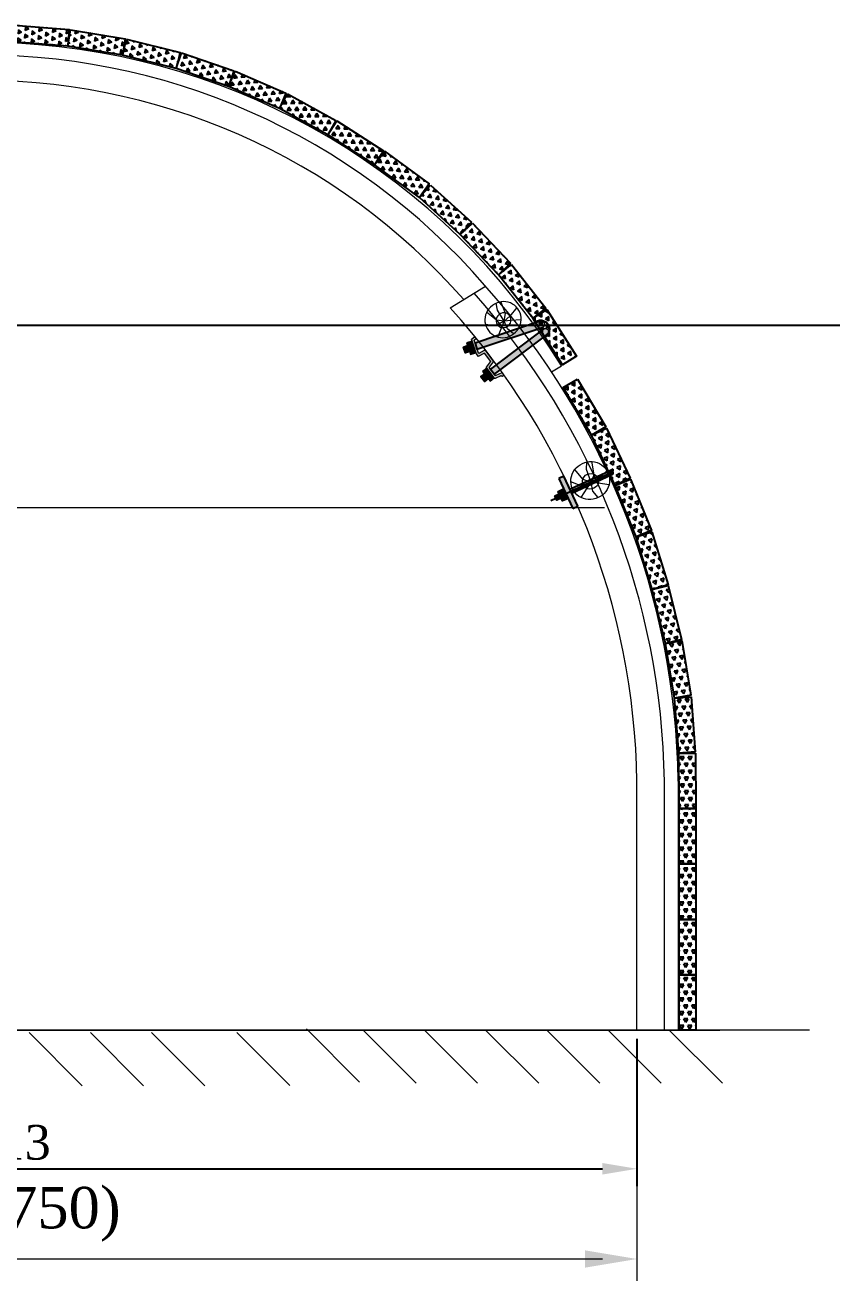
# Model space of a CAD drawing. Header units: millimetres. Extents: x -46762 to 161452, y -66984 to 31524.
# Drawn here: x 117599 to 120543, y 9014 to 13549 of the extents above; entities that cross this region are included whole.
import ezdxf

# ---------------------------------------------------------------- set-up
doc = ezdxf.new("R2010")
doc.units = ezdxf.units.MM
doc.header["$LTSCALE"] = 0.5
doc.layers.add('АП155', color=130, linetype='Continuous')
doc.styles.get("Standard").update_dxf_attribs({"font": 'TIMES.TTF'})
doc.dimstyles.new('ISO-25', dxfattribs={"dimscale": 50, "dimtxt": 2.5, "dimasz": 2.5, "dimexe": 1.25, "dimexo": 0.625, "dimtad": 1, "dimdec": 0, "dimtxsty": 'Standard', "dimcen": 2.5, "dimadec": 0, "dimazin": 0, "dimtfac": 1, "dimtdec": 0, "dimtmove": 0, "dimatfit": 3, "dimfxl": 1, "dimarcsym": 0})

# ---------------------------------------------------------------- blocks, each defined once
blk = doc.blocks.new('пзска2')
h = blk.add_hatch(color=9)
edge = h.paths.add_edge_path()
edge.add_line((79387.98750919643, 12480.88038879467), (79626.61282625502, 12400.73938868508))
edge.add_line((79626.61282625502, 12400.73938868508), (79619.42709265536, 12379.46739037297))
edge.add_line((79619.42709265536, 12379.46739037297), (79380.50641894205, 12459.07713288825))
edge.add_arc((79388.0866276481, 12468.66130303135), 12.219487769909, 90.46476017502539, 231.6592020791473, ccw=False)
edge = h.paths.add_edge_path()
edge.add_line((79376.41128150029, 12453.27671080609), (79570.36676375166, 12307.02080642545))
edge.add_line((79570.36676375166, 12307.02080642545), (79556.43053562287, 12288.54982692463))
edge.add_line((79556.43053562287, 12288.54982692463), (79362.53888556157, 12434.86732976127))
edge.add_arc((79372.4885213633, 12441.80124308344), 12.12742373903379, 71.12758126217437, 214.8726875495767, ccw=False)
h = blk.add_hatch(color=9)
edge = h.paths.add_edge_path()
edge.add_arc((79627.66398735114, 12420.72381651853), 1.914105600024586, 52.96569549510618, 133.1878639533618)
edge.add_line((79626.35398748063, 12422.11941695804), (79622.81355695822, 12418.79614233415))
edge.add_arc((79624.12355682859, 12417.40054189431), 1.914105600024586, 133.1878639533618, 232.9656954951062)
edge.add_line((79622.97070427213, 12415.8725591618), (79628.84420245845, 12411.44104481605))
edge.add_arc((79627.69134990202, 12409.91306208345), 1.914105600024586, -18.6650954844352, 52.96569549510622, ccw=False)
edge.add_line((79629.5047839201, 12409.30047959075), (79614.98623600847, 12366.32107847746))
edge.add_arc((79612.22517342953, 12367.25527092905), 2.914821109766541, 257.45859269138043, 341.3069946315402, ccw=False)
edge.add_line((79611.59223424859, 12364.40999939622), (79591.76046854799, 12375.53003915623))
edge.add_arc((79590.82431692723, 12373.86048221169), 1.914105600024586, 60.71984011856469, 142.9656954951062)
edge.add_line((79589.29633419457, 12375.0133347681), (79559.30466016682, 12335.26257932364))
edge.add_arc((79560.83264289954, 12334.10972676726), 1.914105600024586, 142.9656954951062, 217.0077024047578)
edge.add_line((79559.30412506853, 12332.95758376856), (79573.74374478357, 12313.80091985691))
edge.add_arc((79572.21522695292, 12312.64877685838), 1.914105600024586, -37.03430450489378, 37.00770240475782, ccw=False)
edge.add_line((79573.74320968543, 12311.49592430188), (79553.3143543138, 12284.41966196534))
edge.add_arc((79551.78637158129, 12285.5725145218), 1.914105600024586, 243.75876048676588, 322.96569549510616, ccw=False)
edge.add_line((79550.94004681602, 12283.85567596226), (79530.18626878763, 12294.08636202247))
edge.add_arc((79529.28421841265, 12292.60412100991), 1.735146477547994, 58.67647690679077, 148.0479790627951)
edge.add_line((79527.81196128958, 12293.52237601954), (79522.58798516571, 12286.59855452305))
edge.add_arc((79524.1159678984, 12285.44570196656), 1.914105600024586, 142.9656954951062, 232.9656954951062)
edge.add_line((79522.96311534199, 12283.91771923393), (79526.78307217342, 12281.03558784272))
edge.add_arc((79527.93592472986, 12282.56357057532), 1.914105600024586, 232.9656954951062, 322.9656954951062)
edge.add_line((79529.46390746254, 12281.41071801892), (79530.39560312434, 12282.64558094673))
edge.add_arc((79531.92358585686, 12281.49272839027), 1.914105600024586, 63.75876048676588, 142.9656954951062, ccw=False)
edge.add_line((79532.76991062213, 12283.2095669499), (79553.5236886504, 12272.97888088954))
edge.add_arc((79554.44295332953, 12274.3886519282), 1.68300384172545, 236.8929700268868, 329.831485954733)
edge.add_line((79555.8979961485, 12273.54286689265), (79584.53142966857, 12311.49341984757))
edge.add_arc((79583.00344693588, 12312.646272404), 1.914105600024586, 322.9656954951062, 397.0077024047578)
edge.add_line((79584.53196476665, 12313.79841540256), (79570.09234505187, 12332.95507931418))
edge.add_arc((79571.62086288244, 12334.1072223128), 1.914105600024586, 142.9656954951062, 217.0077024047578, ccw=False)
edge.add_line((79570.09288014992, 12335.26007486929), (79591.64296116919, 12363.82240185412))
edge.add_arc((79593.17094390187, 12362.66954929769), 1.914105600024586, 60.71984011856472, 142.9656954951062, ccw=False)
edge.add_line((79594.10709552257, 12364.33910624214), (79613.93886122323, 12353.21906648218))
edge.add_arc((79614.87501284402, 12354.88862342658), 1.914105600024586, 240.7198401185647, 322.9656954951062)
edge.add_line((79616.40299557667, 12353.73577087015), (79622.41552269796, 12361.70473235566))
edge.add_arc((79620.88753996545, 12362.85758491213), 1.914105600024586, 322.9656954951062, 341.3349045155648)
edge.add_line((79622.70097398342, 12362.24500241931), (79639.65450114332, 12412.43269670682))
edge.add_arc((79637.84106712518, 12413.04527919958), 1.914105600024586, 341.3349045155648, 412.9656954951062)
edge.add_line((79638.99391968161, 12414.57326193209), (79628.81683990761, 12422.25179925104))
edge = h.paths.add_edge_path(flags=16)
edge.add_arc((79620.88753996545, 12362.85758491213), 1.914105600024586, 322.9656954951062, 341.3349045155648)
edge.add_arc((79620.88753996545, 12362.85758491213), 1.914105600024586, 322.9656954951062, 341.3349045155648)
edge = h.paths.add_edge_path(flags=17)
edge.add_arc((79620.88753996545, 12362.85758491213), 1.914105600024586, 322.9656954951062, 341.3349045155648)
for points in [[(79638.48391189406, 12408.21222226877), (79656.85667648932, 12401.91922041512), (79642.3228326132, 12359.90285361517), (79623.96931663199, 12366.25150191964)], [(79653.34273550026, 12391.76065295233), (79646.02476543353, 12370.60489283986), (79661.44509861642, 12365.46674914093), (79668.66776640742, 12386.61382562178)], [(79583.94558119617, 12310.33219509802), (79599.40411664211, 12298.57659927863), (79572.38519902097, 12263.26957749148), (79556.96244741342, 12275.07193390929)], [(79592.87698438467, 12290.04725683594), (79605.15206058545, 12280.79099684118), (79591.3095542854, 12262.22888473643), (79578.80820147251, 12271.66284811296)]]:
    blk.add_hatch(color=9).paths.add_polyline_path(points)
at = {"color": 7}
for points in [[(79387.98750919643, 12480.88038879467), (79626.61282625502, 12400.73938868508)], [(79376.41128150029, 12453.27671080609), (79570.36676375166, 12307.02080642545), (79556.43053562287, 12288.54982692463), (79362.53888556157, 12434.86732976127)], [(79626.61282625502, 12400.73938868508), (79619.42709265536, 12379.46739037297), (79380.50641894205, 12459.07713288825)], [(79653.34273550026, 12391.76065295233), (79646.02476543353, 12370.60489283986), (79661.44509861642, 12365.46674914093), (79668.66776640742, 12386.61382562178), (79653.34273550026, 12391.76065295233)], [(79592.87698438467, 12290.04725683594), (79605.15206058545, 12280.79099684118), (79591.3095542854, 12262.22888473643), (79578.80820147251, 12271.66284811296), (79592.87698438467, 12290.04725683594)]]:
    blk.add_lwpolyline(points, dxfattribs=at)
at = {"color": 9, "linetype": 'ByBlock', "lineweight": 30}
blk.add_arc((79389.55610634592, 12450.26644457345), 32.10477288046426, 52.17423131706771, 238.6491880507332, dxfattribs=at)
at = {"layer": 'АП155', "color": 7, "lineweight": 9}
for p, q in [((79629.5047839201, 12409.30047959075), (79614.98623600847, 12366.32107847746)), ((79639.65450114332, 12412.43269670682), (79622.70097398342, 12362.24500241931)), ((79622.81355695822, 12418.79614233415), (79626.35398748063, 12422.11941695804)), ((79622.97070427213, 12415.8725591618), (79628.84420245845, 12411.44104481605)), ((79623.96931663199, 12366.25150191964), (79638.48391189406, 12408.21222226877)), ((79628.81683990761, 12422.25179925104), (79638.99391968161, 12414.57326193209)), ((79649.58975455136, 12380.91103701509), (79631.22661426303, 12387.23186209419)), ((79638.48391189406, 12408.21222226877), (79656.85667648932, 12401.91922041512)), ((79656.85667648932, 12401.91922041512), (79642.3228326132, 12359.90285361517)), ((79668.66776640742, 12386.61382562178), (79653.34273550019, 12391.76065295236)), ((79661.44509861642, 12365.46674914093), (79668.66776640742, 12386.61382562178)), ((79559.30466016682, 12335.26257932364), (79589.29633419457, 12375.0133347681)), ((79570.09288014992, 12335.26007486929), (79591.64296116919, 12363.82240185412)), ((79611.59223424859, 12364.40999939622), (79591.76046854799, 12375.53003915623)), ((79613.93886122323, 12353.21906648218), (79594.10709552257, 12364.33910624214)), ((79622.41552269796, 12361.70473235566), (79616.40299557667, 12353.73577087015)), ((79642.3228326132, 12359.90285361517), (79623.96931663199, 12366.25150191964)), ((79646.02476543354, 12370.60489283985), (79661.44509861642, 12365.46674914093)), ((79522.58798516571, 12286.59855452305), (79527.81196128958, 12293.52237601954)), ((79530.18626878763, 12294.08636202247), (79550.94004681602, 12283.85567596226)), ((79553.3143543138, 12284.41966196534), (79573.74320968543, 12311.49592430188)), ((79555.8979961485, 12273.54286689265), (79584.53142966857, 12311.49341984757)), ((79556.96244741342, 12275.07193390929), (79583.94558119617, 12310.33219509802)), ((79573.74374478357, 12313.80091985691), (79559.30412506853, 12332.95758376856)), ((79584.53196476665, 12313.79841540256), (79570.09234505187, 12332.95507931418)), ((79570.45401430462, 12292.7020645036), (79585.89465783161, 12280.92308838508)), ((79599.40411664211, 12298.57659927863), (79572.38519902097, 12263.26957749148)), ((79581.66704094349, 12307.69697902192), (79581.66704094349, 12307.69697902192)), ((79583.94558119617, 12310.33219509802), (79599.40411664211, 12298.57659927863)), ((79522.96311534199, 12283.91771923393), (79526.78307217342, 12281.03558784272)), ((79529.46390746254, 12281.41071801892), (79530.39560312434, 12282.64558094673)), ((79532.76991062213, 12283.2095669499), (79553.5236886504, 12272.97888088954)), ((79572.38519902097, 12263.26957749148), (79556.96244741342, 12275.07193390929)), ((79559.51661648304, 12278.33896102992), (79559.51661648304, 12278.33896102992)), ((79578.80820147251, 12271.66284811296), (79591.3095542854, 12262.22888473643)), ((79591.3095542854, 12262.22888473643), (79605.15206058545, 12280.79099684118)), ((79605.15206058545, 12280.79099684118), (79592.87698438467, 12290.04725683594))]:
    blk.add_line(p, q, dxfattribs=at)
for centre, radius, start, end in [((79388.0866276481, 12468.66130303135), 12.219487769909, 90.46476017502546, 231.6592020791473), ((79372.4885213633, 12441.80124308344), 12.12742373903379, 71.12758126217444, 214.8726875495767), ((79624.12355682859, 12417.40054189431), 1.914105600024586, 133.1878639533618, 232.9656954951062), ((79627.66398735114, 12420.72381651853), 1.914105600024586, 52.96569549510618, 133.1878639533618), ((79627.69134990202, 12409.91306208345), 1.914105600024586, 341.3349045155648, 52.96569549510618), ((79637.84106712518, 12413.04527919958), 1.914105600024586, 341.3349045155648, 52.96569549510618), ((79590.82431692723, 12373.86048221169), 1.914105600024586, 60.71984011856469, 142.9656954951062), ((79593.17094390187, 12362.66954929769), 1.914105600024586, 60.71984011856469, 142.9656954951062), ((79612.22517342953, 12367.25527092905), 2.914821109766541, 257.4585926913804, 341.3069946315402), ((79614.87501284402, 12354.88862342658), 1.914105600024586, 240.7198401185647, 322.9656954951062), ((79620.88753996545, 12362.85758491213), 1.914105600024586, 322.9656954951062, 341.3349045155648), ((79620.88753996545, 12362.85758491213), 1.914105600024586, 322.9656954951062, 341.3349045155648), ((79620.88753996545, 12362.85758491213), 1.914105600024586, 322.9656954951062, 341.3349045155648), ((79620.88753996545, 12362.85758491213), 1.914105600024586, 322.9656954951062, 341.3349045155648), ((79529.28421841265, 12292.60412100991), 1.735146477547994, 58.67647690679077, 148.0479790627951), ((79560.83264289954, 12334.10972676726), 1.914105600024586, 142.9656954951062, 217.0077024047578), ((79571.62086288244, 12334.1072223128), 1.914105600024586, 142.9656954951062, 217.0077024047578), ((79572.21522695292, 12312.64877685838), 1.914105600024586, 322.9656954951062, 37.00770240475778), ((79583.00344693588, 12312.646272404), 1.914105600024586, 322.9656954951062, 37.00770240475778), ((79524.1159678984, 12285.44570196656), 1.914105600024586, 142.9656954951062, 232.9656954951062), ((79527.93592472986, 12282.56357057532), 1.914105600024586, 232.9656954951062, 322.9656954951062), ((79531.92358585686, 12281.49272839027), 1.914105600024586, 63.75876048676592, 142.9656954951062), ((79551.78637158129, 12285.5725145218), 1.914105600024586, 243.7587604867659, 322.9656954951062), ((79554.44295332953, 12274.3886519282), 1.68300384172545, 236.8929700268868, 329.831485954733)]:
    blk.add_arc(centre, radius, start, end, dxfattribs=at)
blk = doc.blocks.new('ск16')
h = blk.add_hatch(color=9)
edge = h.paths.add_edge_path()
edge.add_line((76510.91213818084, 28276.66980265561), (76510.91213818084, 28116.66980265561))
edge.add_line((76510.91213818084, 28116.66980265561), (76494.91213818084, 28116.66980265561))
edge.add_line((76494.91213818084, 28116.66980265561), (76494.91213818084, 28276.66980265561))
edge.add_arc((76502.91213818084, 28276.66980265561), 8, 0, 180, ccw=False)
for points in [[(76562.91213818084, 28116.66980265561), (76442.91213818084, 28116.66980265561), (76442.91213818084, 28096.66980265561), (76562.91213818084, 28096.66980265561)], [(76521.91213818084, 28096.66980265561), (76521.91213818084, 28074.66980265561), (76483.91213818084, 28074.66980265561), (76483.91213818084, 28096.66980265561)], [(76494.91213818084, 28074.66980265561), (76510.91213818084, 28074.66980265561), (76510.91213818084, 28056.66980265561), (76494.91213818084, 28056.66980265561)]]:
    blk.add_hatch(color=9).paths.add_polyline_path(points)
at = {"color": 7}
for p, q in [((76494.91213818084, 28116.66980265561), (76494.91213818084, 28276.66980265561)), ((76510.91213818084, 28116.66980265561), (76510.91213818084, 28276.66980265561)), ((76442.91213818084, 28116.66980265561), (76442.91213818084, 28096.66980265561)), ((76562.91213818084, 28116.66980265561), (76442.91213818084, 28116.66980265561)), ((76442.91213818084, 28096.66980265561), (76562.91213818084, 28096.66980265561)), ((76562.91213818084, 28096.66980265561), (76562.91213818084, 28116.66980265561)), ((76494.91213818084, 28074.66980265561), (76494.91213818084, 28056.66980265561)), ((76510.91213818084, 28074.66980265561), (76510.91213818084, 28056.66980265561))]:
    blk.add_line(p, q, dxfattribs=at)
for points in [[(76510.91213818084, 28276.66980265561), (76510.91213818084, 28116.66980265561), (76494.91213818084, 28116.66980265561), (76494.91213818084, 28276.66980265561)], [(76502.91213818084, 28096.66980265561), (76521.91213818084, 28096.66980265561), (76521.91213818084, 28074.66980265561), (76483.91213818084, 28074.66980265561), (76483.91213818084, 28096.66980265561), (76521.91213818084, 28096.66980265561)], [(76521.91213818084, 28096.66980265561), (76521.91213818084, 28074.66980265561), (76483.91213818084, 28074.66980265561), (76483.91213818084, 28096.66980265561), (76521.91213818084, 28096.66980265561)], [(76494.91213818084, 28074.66980265561), (76510.91213818084, 28074.66980265561), (76510.91213818084, 28056.66980265561), (76494.91213818084, 28056.66980265561), (76494.91213818084, 28074.66980265561)]]:
    blk.add_lwpolyline(points, dxfattribs=at)
blk.add_arc((76502.91213818084, 28276.66980265561), 8, 0, 180, dxfattribs=at)
blk = doc.blocks.new('затягон')
h = blk.add_hatch()
h.set_pattern_fill('TRIANG', scale=3, style=0)
h.set_pattern_definition([(59.99999999999999, (0, 0), (-14.28749487907025, 24.74667295657017), [14.2875, -14.2875]), (120, (0, 0), (-28.57499487907025, 2.956570175349782e-06), [14.2875, -14.2875]), (0, (-7.143750000000001, 12.37335), (14.2875, 24.74667), [14.2875, -14.2875])])
h.paths.add_polyline_path([(77132.18952894583, 10756.23562590411), (77132.18952894583, 10556.23562590411), (77192.18952894583, 10556.23562590411), (77192.18952894583, 10756.23562590411)])
at = {"color": 7}
blk.add_lwpolyline([(77132.18952894583, 10756.23562590411), (77132.18952894583, 10556.23562590411), (77192.18952894583, 10556.23562590411), (77192.18952894583, 10756.23562590411), (77132.18952894583, 10756.23562590411)], dxfattribs=at)
blk = doc.blocks.new('*D111')
at = {"color": 0, "lineweight": -2}
for p, q in [((115196.4111155468, 9899.346068104936), (115196.4111155468, 9356.215354301094)), ((119809.7404695947, 9888.469746548304), (119809.7404695947, 9356.215354301094)), ((115321.4111155468, 9418.715354301094), (119684.7404695947, 9418.715354301094))]:
    blk.add_line(p, q, dxfattribs=at)
at = {"color": 0}
for points in [[(115321.4111155468, 9439.548687634428), (115321.4111155468, 9397.88202096776), (115196.4111155468, 9418.715354301094)], [(119684.7404695947, 9439.548687634428), (119684.7404695947, 9397.88202096776), (119809.7404695947, 9418.715354301094)]]:
    blk.add_solid(points, dxfattribs=at)
at = {"layer": 'Defpoints', "color": 0}
for p in [(115196.4111155468, 9930.596068104936), (119809.7404695947, 9919.719746548304), (119809.7404695947, 9418.715354301094)]:
    blk.add_point(p, dxfattribs=at)
at = {"color": 0, "insert": (117503.0757925707, 9513.546825101383), "char_height": 125, "attachment_point": 5}
blk.add_mtext('4613', dxfattribs=at)

msp = doc.modelspace()

# ---------------------------------------------------------------- linework, layer by layer
at = {"color": 7, "linetype": 'ByBlock', "lineweight": 9}
for p, q in [((119135.3173245948, 12528.27164043207), (119262.5735444923, 12606.20022416193)), ((119334.3761844135, 12508.09587449369), (119317.4675683171, 12550.9135264979)), ((119302.0549769773, 12483.90951071054), (119265.7455354364, 12512.20928237813)), ((119330.3138367817, 12479.84330797908), (119302.0549769773, 12483.90951071054)), ((119321.4091026357, 12458.0494606819), (119330.3138367817, 12479.84330797908)), ((119330.3061616949, 12479.83756461561), (119334.3761844135, 12508.09587449369)), ((119353.7268141411, 12482.23320841635), (119330.3061616949, 12479.83756461561)), ((119391.6836237982, 12485.41967184559), (119353.7268141411, 12482.23320841635)), ((119307.6453811434, 12422.53280375564), (119321.4091026357, 12458.0494606819)), ((119501.0415833944, 12297.16841911411), (119537.2581604923, 12319.34656147184)), ((119654.6362349919, 11925.74822925724), (119646.6565953917, 11974.07547589518)), ((119615.593246907, 11907.84418683716), (119584.1780287269, 11945.42452055638)), ((119627.7657393114, 11944.42143929355), (119628.4698462511, 11971.547693496)), ((119644.0689532542, 11897.26993592839), (119627.7657393114, 11944.42143929355)), ((119702.0864618676, 11939.00055442684), (119669.0000419609, 11912.56751791896)), ((119604.7621011095, 11887.2451016188), (119570.7307680805, 11900.48195060834)), ((119644.0655521098, 11897.27735273607), (119604.7621011095, 11887.2451016188)), ((119644.0723132252, 11897.27484350529), (119615.593246907, 11907.84418683716)), ((119629.9210252962, 11876.60545911704), (119644.0723132252, 11897.27484350529)), ((119644.0630419651, 11897.27059195991), (119654.6362349919, 11925.74822925724)), ((119668.9597904083, 11894.50756499775), (119644.0630419651, 11897.27059195991)), ((119669.0000419609, 11912.56751791896), (119644.0655521098, 11897.27735273607)), ((119650.0863085295, 11866.72551160341), (119644.0689532542, 11897.26993592839)), ((119709.1526768028, 11889.3057052518), (119668.9597904083, 11894.50756499775)), ((119607.6371590696, 11842.75347590286), (119629.9210252962, 11876.60545911704)), ((119669.0404644479, 11842.81505969872), (119650.0863085295, 11866.72551160341)), ((119809.7404695947, 9919.719746548304), (119809.7404695947, 10816.9567465483)), ((119909.4334695947, 9919.719746548304), (119909.4334695947, 10816.9567465483)), ((119959.2799695947, 9919.719746548304), (119959.2799695947, 10816.9567465483)), ((120432.8217195947, 9919.719746548304), (114721.7120351136, 9919.719746548304)), ((114775.2439695947, 9919.719746548304), (120108.8194695947, 9919.719746548304)), ((117442.0317195947, 9919.719746548304), (119809.7404695947, 9919.719746548304)), ((117805.7202195672, 9718.762532698667), (117613.8111945669, 9910.671557698239)), ((118026.8515819162, 9718.762532698667), (117834.9425569159, 9910.671557698239)), ((118247.9829442652, 9718.762532698667), (118056.0739192649, 9910.671557698239)), ((118555.6691444358, 9719.279035045169), (118363.7601194355, 9911.188060044718)), ((118807.6099014721, 9732.076188889041), (118615.7008764718, 9923.985213888605)), ((119012.5779154317, 9727.81072154874), (118820.6688904314, 9919.719746548304)), ((119233.7092777807, 9727.81072154874), (119041.8002527804, 9919.719746548304)), ((119454.8406401297, 9727.81072154874), (119262.9316151294, 9919.719746548304)), ((119675.9720024787, 9727.81072154874), (119484.0629774784, 9919.719746548304)), ((119897.1033648277, 9727.81072154874), (119705.1943398274, 9919.719746548304)), ((119809.7404695947, 9919.719746548304), (119959.2799695947, 9919.719746548304)), ((119809.7404695947, 9888.565684048299), (119809.7404695947, 9390.58882819143)), ((120118.2347271767, 9727.81072154874), (119926.3257021764, 9919.719746548304)), ((119809.7404695947, 9508.539120966016), (119809.7404695947, 9013.869176115622)), ((119685.1242195947, 9092.809479029696), (115198.9392195947, 9092.809479029696))]:
    msp.add_line(p, q, dxfattribs=at)
at = {"color": 7}
for p, q in [((115620.6798671929, 12466.3530522818), (120542.8362466632, 12466.3530522818)), ((119498.1724583335, 11832.29313131953), (119716.2071330674, 11933.76564804994))]:
    msp.add_line(p, q, dxfattribs=at)
at = {"color": 7, "lineweight": 9}
msp.add_line((119692.699630047, 11805.5593243046), (115285.3625254486, 11805.5593243046), dxfattribs=at)
at = {"color": 7, "linetype": 'ByBlock', "lineweight": 9}
for points in [[(119375.3431526096, 12529.67478800795), (119350.1846387032, 12498.83317461864), (119330.3071279447, 12479.84427332201), (119296.1865824368, 12462.83824044295), (119262.2981085424, 12468.25476786201)], [(119364.0454481009, 12434.75840369365), (119341.8933213115, 12452.96897666116), (119330.3117225113, 12479.83813341853), (119305.9891066414, 12519.92602835193), (119301.2600500184, 12544.9869254299)]]:
    msp.add_lwpolyline(points, dxfattribs=at)
for centre, radius, start, end in [((117443.4772886732, 11026.08222741073), 2460.9857734148, 31.70235542986478, 142.3233224876062), ((117440.6070892753, 11036.94832663704), 2404.539021398537, 40.8256306194797, 142.257636385642), ((117442.0317195947, 11036.28134654873), 2312.8776, 41.14166527049434, 141.7966543819279), ((117198.1007780213, 10776.27011875306), 2711.210950800001, 0.8925364009878903, 41.7319673284421), ((117214.9561184808, 10779.6078351692), 2743.934561689152, 0.8283327920787845, 41.81144173393997), ((117198.1007780213, 10776.27011875306), 2611.9566, 0.8925364009878903, 42.12591213753655), ((119323.931169656, 12484.18892222609), 63.65949652277222, 124.5556197087902, 309.0603169742684), ((119327.9374004811, 12487.18683486052), 63.65949652277222, 304.5556197087902, 129.0603169742684), ((119326.5041514752, 12482.72485296859), 26.00486603317605, 122.9666207002201, 309.4415774345514), ((119328.6162446462, 12484.30535870555), 26.00486603317605, 304.1743592501044, 130.6493159847079)]:
    msp.add_arc(centre, radius, start, end, dxfattribs=at)
at = {"color": 7, "linetype": 'ByBlock', "lineweight": 9, "extrusion": (0, 0, -1)}
for centre, major_axis, ratio, start_param, end_param in [((119643.2482390612, 11905.44584931428), (-47.89496162578067, 47.89496162578067), 0.9999999999946823, 0.3161273182102568, 3.536341770908364), ((119638.4088399553, 11903.22663374887), (-47.89496162578067, 47.89496162578067), 0.9999999999946823, 3.45771997180005, 6.677934424498158), ((119643.3077980296, 11902.29658889339), (-19.56506301142971, 19.56506301142971), 0.999999999992481, 0.2883940536884071, 3.5429960212207)]:
    msp.add_ellipse(centre, major_axis=major_axis, ratio=ratio, start_param=start_param, end_param=end_param, dxfattribs=at)
at = {"color": 7, "linetype": 'ByBlock', "lineweight": 9, "extrusion": (0, 0, -0.9999999999999998)}
msp.add_ellipse((119640.7564568189, 11901.12661386064), major_axis=(-19.56506301141584, 19.56506301141584), ratio=0.9999999999939162, start_param=3.451065721488449, end_param=6.705667689021001, dxfattribs=at)
at = {"color": 7, "lineweight": 9}
msp.add_solid([(119621.6129833587, 9124.231436136412), (119621.6129833587, 9061.531436136414), (119809.7129833587, 9092.881436136413)], dxfattribs=at)

# ---------------------------------------------------------------- block references
at = {"color": 7, "xscale": -1}
for p, rotation in [((134423.7924810797, 89580.05638929224), 85.432145456171), ((141184.4401442272, 87806.26333037126), 80.43695297443435), ((146928.5770090646, 85791.16787699205), 76.10566496802794), ((153409.9169102316, 82895.79723996785), 71.0301074187165), ((158620.3674170107, 80045.86020763339), 66.80802172642085), ((164941.1184189143, 75852.33713186595), 61.37421130606599), ((169350.3736717561, 72382.99868777847), 57.39377486015817), ((172999.0809107939, 69112.02573956682), 53.93588974475318), ((178905.6363674277, 62811.9540682983), 47.72860218821125), ((182486.0879455863, 58241.76239290343), 43.60454229270519), ((186680.1128955529, 51833.90268827289), 38.11698297814431), ((190315.5830229532, 44894.14964657246), 32.49987387062414), ((191481.7518852473, 42227.22215079419), 30.56134412261406), ((194007.9868735106, 35402.94578285831), 25.35462684732644), ((195298.9949205552, 30961.0639071852), 22.09871212643286), ((196780.0823363634, 23923.70741690534), 16.9548049457696), ((197372.1269092109, 19691.8640494451), 13.95828393260023), ((197825.4479710265, 13312.72341778634), 9.400426418904535), ((197725.909917043, 6162.221102365822), 4.286206023017146), ((197237.3636709135, 788.468429030608), 0.4636421572990913)]:
    msp.add_blockref('затягон', p, dxfattribs=dict(at, rotation=rotation))
at = {"color": 9, "xscale": -1}
msp.add_blockref('пзска2', (198851.1919554507, 0), dxfattribs=at)
at = {"color": 9, "rotation": 294.9570912711882}
msp.add_blockref('ск16', (61799.95725002947, 69361.7552489104), dxfattribs=at)
at = {"color": 7, "xscale": -1}
for p in [(197154.4694985406, -36.51587935580756), (197154.4694985406, -236.5158793558076), (197154.4694985406, -436.5158793558076), (197154.4694985406, -636.5158793558076)]:
    msp.add_blockref('затягон', p, dxfattribs=at)

# ---------------------------------------------------------------- texts
at = {"color": 7, "lineweight": 9}
msp.add_text('4530(4750)', height=149.5395, dxfattribs=at).set_placement((116890.6508698474, 9203.57037342446))

# ---------------------------------------------------------------- dimensions: what is measured, and where the dimension line sits
at = {"color": 7}
dim = msp.add_linear_dim(base=(119809.7404695947, 9418.715354301094), p1=(115196.4111155468, 9930.596068104936), p2=(119809.7404695947, 9919.719746548304), dimstyle='ISO-25', dxfattribs=at)
dim.commit()
dim.dimension.update_dxf_attribs({"geometry": '*D111', "text_midpoint": (117503.0757925707, 9513.546825101383)})

doc.saveas('drawing.dxf')
